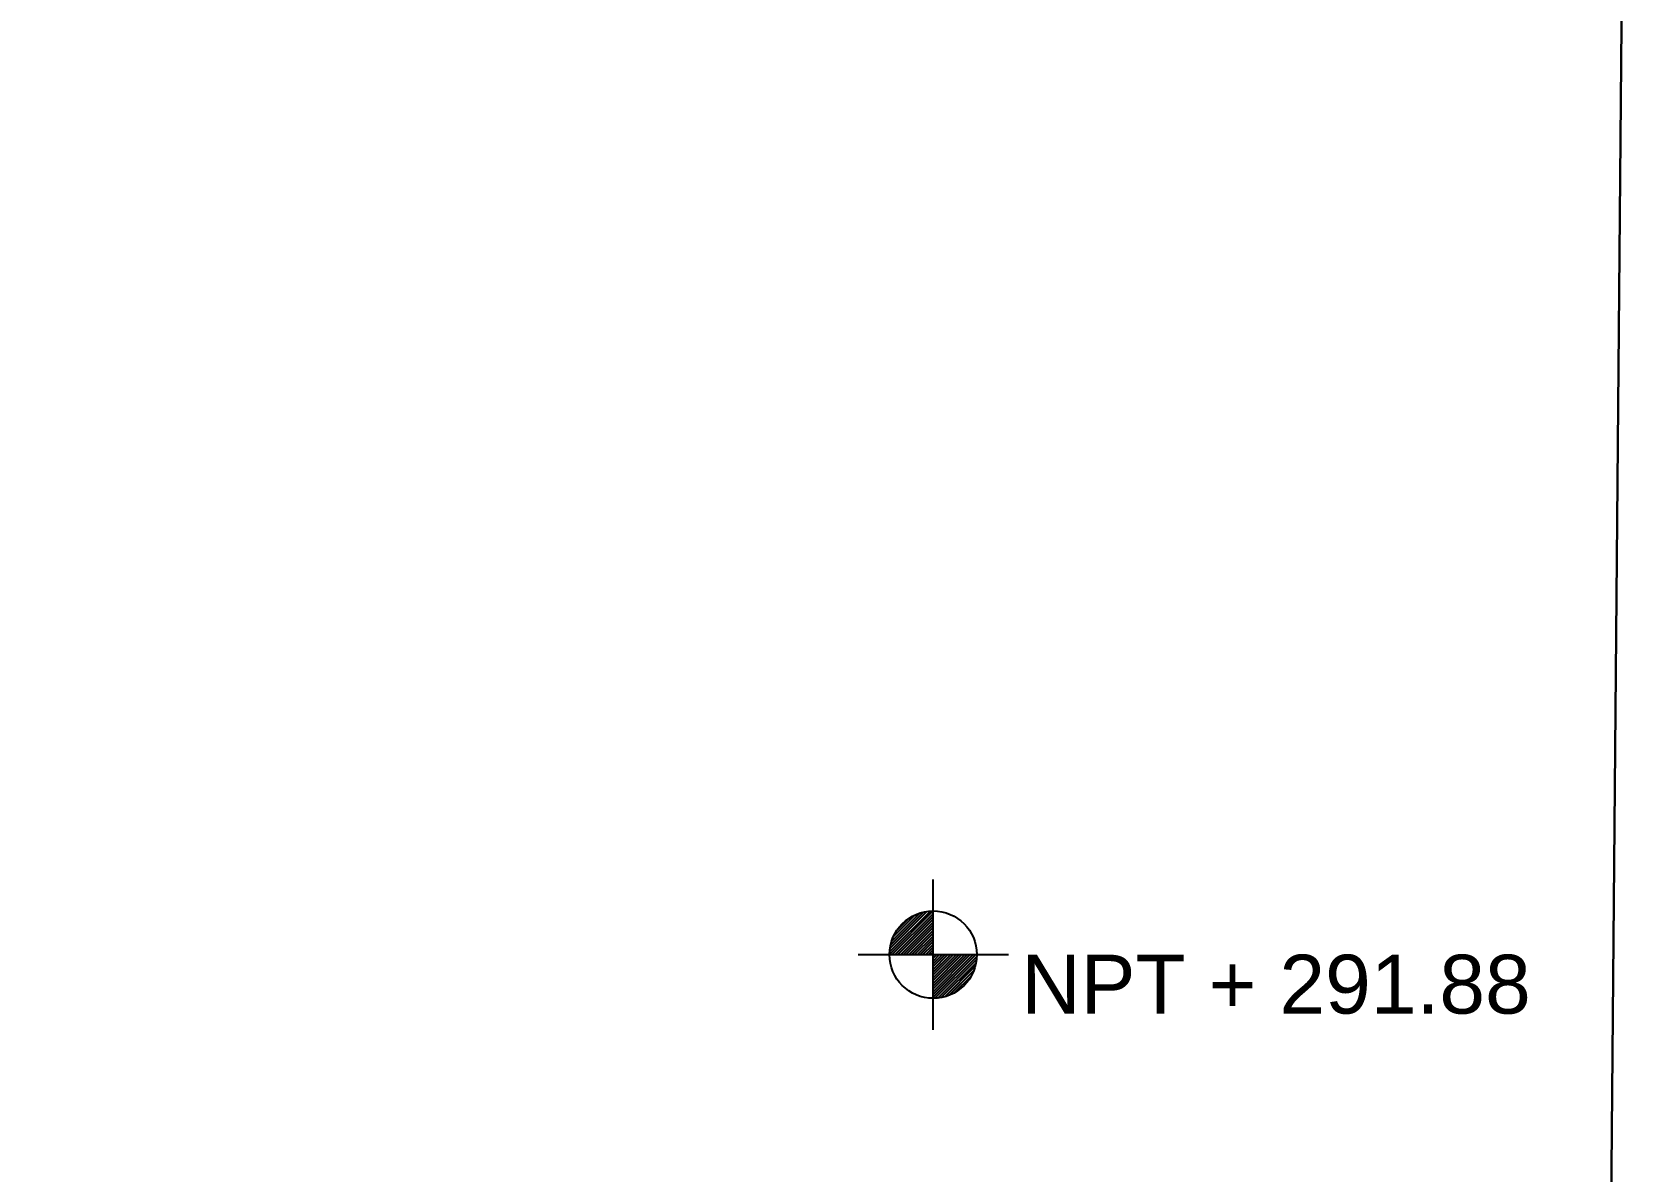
# Model space of a CAD drawing. Header units: millimetres. Extents: x 793 to 3159, y 750 to 2095.
# Drawn here: x 1251.22 to 1257.31, y 993.47 to 997.83 of the extents above; entities that cross this region are included whole.
import ezdxf

# ---------------------------------------------------------------- set-up
doc = ezdxf.new("R2010")
doc.units = ezdxf.units.MM
doc.linetypes.add('CONTINUA', pattern=[0])
for name, color, linetype in [('A-NIVEL', 4, 'Continuous'), ('A-PROY', 252, 'Continuous'), ('A-TEXTO', 2, 'Continuous')]:
    doc.layers.add(name, color=color, linetype=linetype)
doc.styles.add('kobalt', font='arial.ttf', dxfattribs={"height": 0.15})

# ---------------------------------------------------------------- blocks, each defined once
blk = doc.blocks.new('NIVEL')
for p, q in [((0, -0.2554), (0, 0.2554)), ((-0.1484, 0), (0, 0.1484)), ((-0.1481, 0.0097), (-0.0097, 0.1481)), ((-0.147, 0.0203), (-0.0203, 0.147)), ((-0.145, 0.0318), (-0.0318, 0.145)), ((-0.1415, 0.0447), (-0.0447, 0.1415)), ((-0.1389, 0), (0, 0.1389)), ((-0.1358, 0.0599), (-0.0599, 0.1358)), ((-0.1294, 0), (0, 0.1294)), ((-0.1248, 0.0804), (-0.0804, 0.1248)), ((-0.12, 0), (0, 0.12)), ((-0.1105, 0), (0, 0.1105)), ((-0.1011, 0), (0, 0.1011)), ((-0.0916, 0), (0, 0.0916)), ((-0.0821, 0), (0, 0.0821)), ((-0.0727, 0), (0, 0.0727)), ((-0.0632, 0), (0, 0.0632)), ((-0.2554, 0), (0.2554, 0)), ((-0.0538, 0), (0, 0.0538)), ((-0.0443, 0), (0, 0.0443)), ((-0.0348, 0), (0, 0.0348)), ((-0.0254, 0), (0, 0.0254)), ((-0.0159, 0), (0, 0.0159)), ((-0.0065, 0), (0, 0.0065)), ((0, -0.003), (0.003, 0)), ((0, -0.0125), (0.0125, 0)), ((0, -0.0219), (0.0219, 0)), ((0, -0.0314), (0.0314, 0)), ((0, -0.0408), (0.0408, 0)), ((0, -0.0503), (0.0503, 0)), ((0, -0.0598), (0.0598, 0)), ((0, -0.0692), (0.0692, 0)), ((0, -0.0787), (0.0787, 0)), ((0, -0.0881), (0.0881, 0)), ((0, -0.0976), (0.0976, 0)), ((0, -0.1071), (0.1071, 0)), ((0, -0.1165), (0.1165, 0)), ((0, -0.126), (0.126, 0)), ((0, -0.1354), (0.1354, 0)), ((0, -0.1449), (0.1449, 0)), ((0.0061, -0.1483), (0.1483, -0.0061)), ((0.0163, -0.1475), (0.1475, -0.0163)), ((0.0274, -0.1458), (0.1458, -0.0274)), ((0.0398, -0.143), (0.143, -0.0398)), ((0.054, -0.1382), (0.1382, -0.054)), ((0.0718, -0.1299), (0.1299, -0.0718))]:
    blk.add_line(p, q)
blk.add_circle((0, 0), 0.1484)

msp = doc.modelspace()

# ---------------------------------------------------------------- linework, layer by layer
at = {"layer": 'A-PROY', "linetype": 'CONTINUA', "ltscale": 0.5, "elevation": 168.38412}
for points in [[(1235.99858, 993.37721), (1220.72295, 993.51095), (1221.0431, 1030.07954), (1257.5817, 1029.75965), (1257.26155, 993.19105), (1241.98592, 993.32479)], [(1241.98592, 993.32479), (1257.26155, 993.19105), (1257.5817, 1029.75965), (1239.3124, 1029.9196), (1238.99225, 993.351), (1240.0001, 993.34218)]]:
    msp.add_lwpolyline(points, dxfattribs=at)

# ---------------------------------------------------------------- block references
at = {"layer": 'A-NIVEL', "linetype": 'CONTINUA', "xscale": 1.125, "yscale": 1.125, "zscale": 1.125}
msp.add_blockref('NIVEL', (1254.67092, 994.30068, -292.89587), dxfattribs=at)

# ---------------------------------------------------------------- texts
at = {"layer": 'A-TEXTO', "insert": (1255.00781, 994.3002, -292.89587), "char_height": 0.225, "attachment_point": 1, "style": 'kobalt'}
msp.add_mtext_dynamic_manual_height_columns('NPT + 291.88', width=62.3352715, gutter_width=1.5, heights=[0], dxfattribs=at)

doc.saveas('drawing.dxf')
